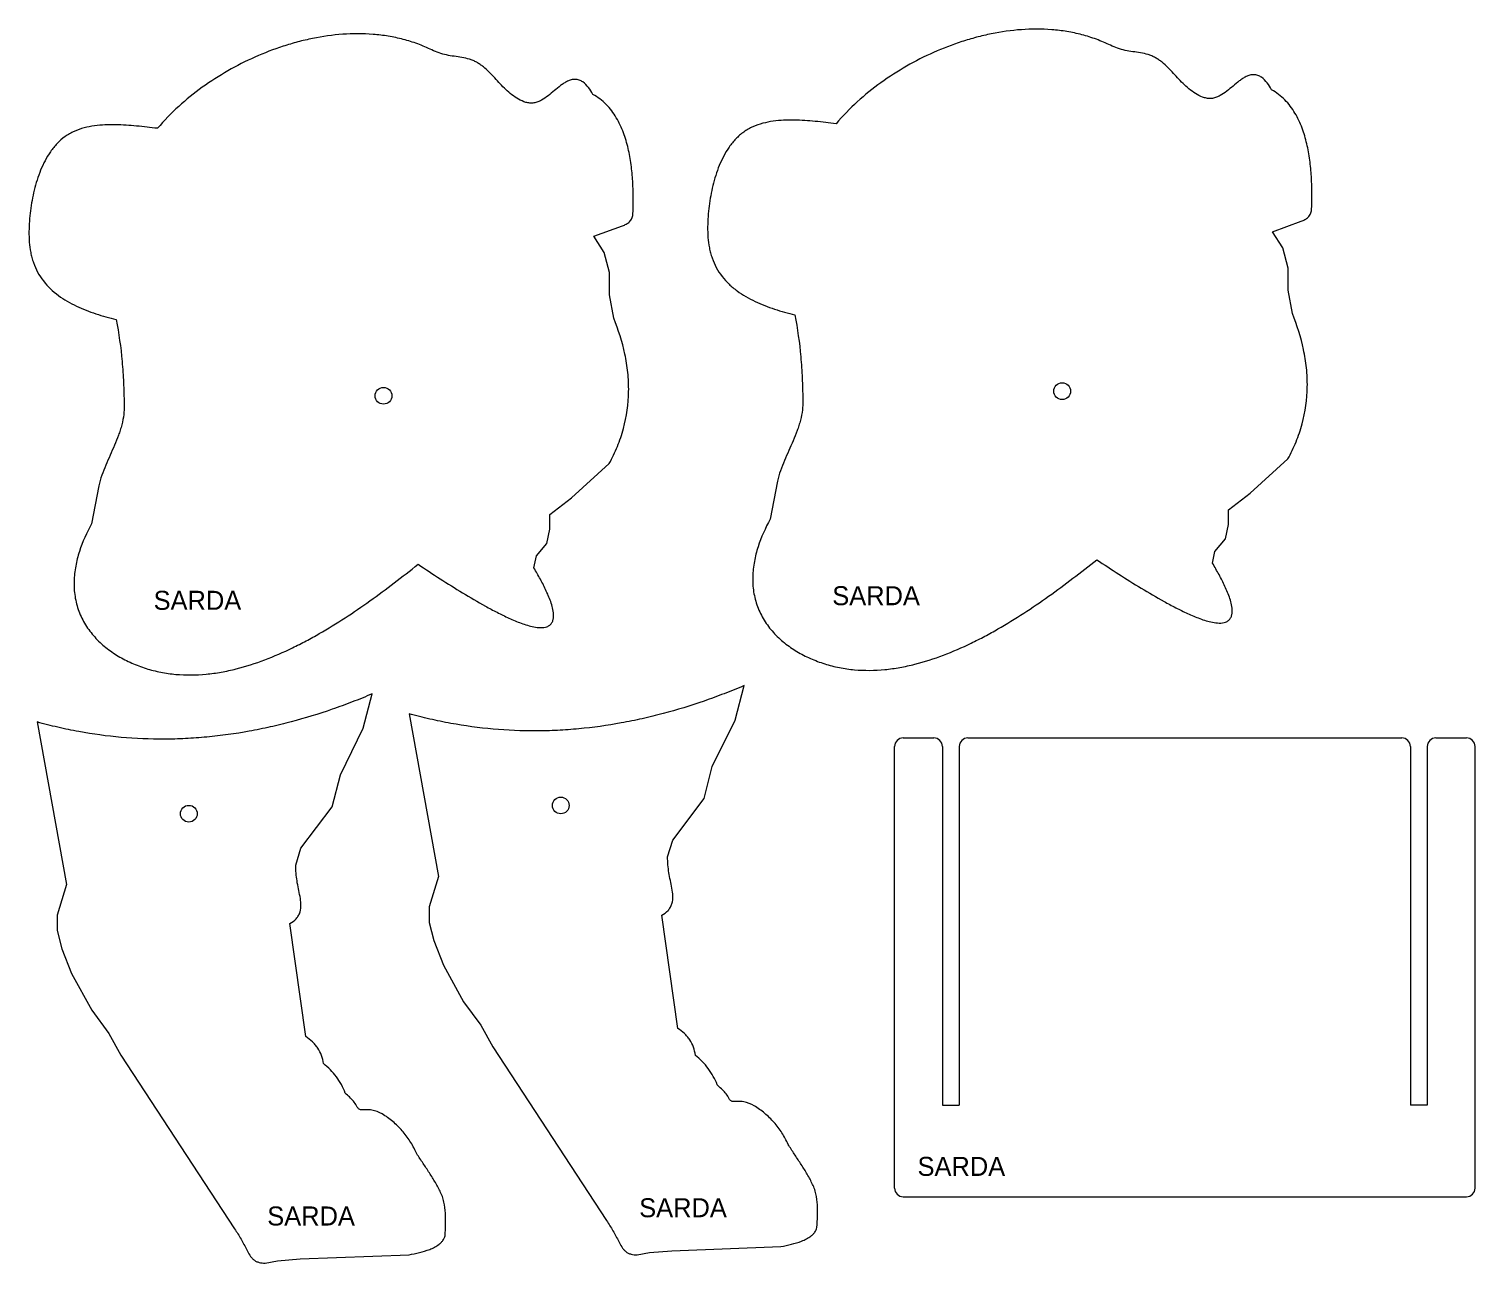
# Model space of a CAD drawing. Header units: inches. Extents: x 0.3 to 24.1, y 0.1 to 8.2.
# Drawn here: x 14.55 to 24.05, y 0.07 to 8.18 of the extents above; entities that cross this region are included whole.
import ezdxf

# ---------------------------------------------------------------- set-up
doc = ezdxf.new("R2010")
doc.units = ezdxf.units.IN
doc.header["$MEASUREMENT"] = 0

msp = doc.modelspace()

# ---------------------------------------------------------------- linework, layer by layer
at = {"color": 1, "linetype": 'Continuous', "lineweight": 5}
for p, q in [((18.2603, 6.8175), (18.4486, 6.886)), ((22.7193, 6.8478), (22.9076, 6.9163)), ((22.7869, 6.7411), (22.7193, 6.8478)), ((18.3279, 6.7108), (18.2603, 6.8175)), ((18.3631, 6.5787), (18.3279, 6.7108)), ((22.8221, 6.6091), (22.7869, 6.7411)), ((18.3631, 6.4332), (18.3631, 6.5787)), ((22.8221, 6.4636), (22.8221, 6.6091)), ((22.8503, 6.3093), (22.8221, 6.4636)), ((18.3913, 6.279), (18.3631, 6.4332)), ((18.113, 5.0989), (18.3616, 5.3251)), ((22.572, 5.1293), (22.8206, 5.3555)), ((15.0074, 5.1793), (14.9603, 4.9287)), ((19.4664, 5.2096), (19.4193, 4.9591)), ((17.971, 4.9906), (18.113, 5.0989)), ((22.43, 5.021), (22.572, 5.1293)), ((17.971, 4.8938), (17.971, 4.9906)), ((22.43, 4.9241), (22.43, 5.021)), ((17.9512, 4.7996), (17.971, 4.8938)), ((22.4102, 4.83), (22.43, 4.9241)), ((17.8828, 4.7176), (17.9512, 4.7996)), ((22.3418, 4.7479), (22.4102, 4.83)), ((17.8665, 4.6396), (17.8828, 4.7176)), ((22.3255, 4.6699), (22.3418, 4.7479)), ((16.7461, 3.5858), (16.8038, 3.8115)), ((19.1899, 3.64), (19.2475, 3.8657)), ((14.6026, 3.627), (14.7959, 2.5586)), ((17.0464, 3.6812), (17.2397, 2.6128)), ((19.0387, 3.3347), (19.1899, 3.64)), ((16.595, 3.2805), (16.7461, 3.5858)), ((20.2936, 3.5223), (20.4936, 3.5223)), ((20.7186, 3.5223), (23.5686, 3.5223)), ((23.7936, 3.5223), (23.9936, 3.5223)), ((20.2366, 0.5653), (20.2366, 3.4653)), ((20.5506, 3.4653), (20.5506, 1.1106)), ((20.6616, 3.4653), (20.6616, 1.1106)), ((23.6256, 3.4653), (23.6256, 1.1106)), ((23.7366, 3.4653), (23.7366, 1.1106)), ((24.0506, 0.5653), (24.0506, 3.4653)), ((18.9848, 3.1235), (19.0387, 3.3347)), ((16.5411, 3.0693), (16.595, 3.2805)), ((16.3359, 2.7973), (16.5411, 3.0693)), ((18.7797, 2.8515), (18.9848, 3.1235)), ((18.7453, 2.7402), (18.7797, 2.8515)), ((16.3016, 2.686), (16.3359, 2.7973)), ((17.2397, 2.6128), (17.1779, 2.4129)), ((14.7959, 2.5586), (14.7342, 2.3587)), ((17.1779, 2.4129), (17.1779, 2.3107)), ((14.7342, 2.3587), (14.7342, 2.2565)), ((16.3687, 1.5604), (16.2636, 2.3036)), ((17.1779, 2.3107), (17.2092, 2.1915)), ((18.8125, 1.6146), (18.7073, 2.3578)), ((14.7342, 2.2565), (14.7655, 2.1373)), ((17.2092, 2.1915), (17.2729, 2.0285)), ((14.7655, 2.1373), (14.8292, 1.9743)), ((17.2729, 2.0285), (17.4052, 1.7884)), ((14.8292, 1.9743), (14.9615, 1.7342)), ((14.9615, 1.7342), (15.0744, 1.5814)), ((17.4052, 1.7884), (17.5181, 1.6356)), ((17.5181, 1.6356), (17.5964, 1.4936)), ((15.0744, 1.5814), (15.1526, 1.4393)), ((15.1526, 1.4393), (15.9004, 0.2975)), ((17.5964, 1.4936), (18.3441, 0.3517)), ((20.5506, 1.1106), (20.6616, 1.1106)), ((23.7366, 1.1106), (23.6256, 1.1106)), ((20.2936, 0.5083), (23.9936, 0.5083)), ((16.1832, 0.0878), (16.33, 0.0998)), ((16.33, 0.0998), (17.0464, 0.1272)), ((18.5449, 0.1272), (18.6269, 0.142)), ((18.6269, 0.142), (18.7738, 0.154)), ((18.7738, 0.154), (19.4901, 0.1814)), ((16.1012, 0.073), (16.1832, 0.0878))]:
    msp.add_line(p, q, dxfattribs=at)
for centre in [(16.8788, 5.77), (21.3378, 5.8004), (15.5994, 3.0245), (18.0431, 3.0787)]:
    msp.add_circle(centre, 0.055, dxfattribs=at)
for centre, start, end in [((20.2936, 3.4653), 90, 180), ((20.4936, 3.4653), 0, 90), ((20.7186, 3.4653), 90, 180), ((23.5686, 3.4653), 0, 90), ((23.7936, 3.4653), 90, 180), ((23.9936, 3.4653), 0, 90), ((20.2936, 0.5653), 180, 270), ((23.9936, 0.5653), 270, 0)]:
    msp.add_arc(centre, 0.057, start, end, dxfattribs=at)
for points, knots in [([(22.7139, 7.7804), (22.7053, 7.7959), (22.6959, 7.8109), (22.6742, 7.8388), (22.6618, 7.852), (22.6398, 7.867), (22.6319, 7.8713), (22.6194, 7.8756), (22.6151, 7.8768), (22.6064, 7.8784), (22.6019, 7.8789), (22.5886, 7.8792), (22.5797, 7.878), (22.5624, 7.8736), (22.5542, 7.8703), (22.5382, 7.8626), (22.5305, 7.8581), (22.5156, 7.8485), (22.5084, 7.8433), (22.4872, 7.8274), (22.4737, 7.816), (22.4466, 7.7932), (22.4331, 7.7818), (22.4051, 7.7603), (22.3906, 7.75), (22.3675, 7.7373), (22.3595, 7.7336), (22.3429, 7.7273), (22.3344, 7.725), (22.317, 7.7224), (22.308, 7.7221), (22.2904, 7.7237), (22.2818, 7.7254), (22.2562, 7.7326), (22.2401, 7.7399), (22.2095, 7.7571), (22.1948, 7.7671), (22.1533, 7.7993), (22.1285, 7.824), (22.0805, 7.875), (22.0573, 7.9013), (22.0201, 7.9382), (22.0072, 7.9501), (21.9868, 7.9665), (21.9798, 7.9718), (21.9653, 7.9817), (21.9577, 7.9865), (21.9423, 7.995), (21.9345, 7.9988), (21.9186, 8.0054), (21.9105, 8.0083), (21.886, 8.0157), (21.8693, 8.0193), (21.8188, 8.0283), (21.7845, 8.032), (21.7345, 8.0425), (21.7182, 8.047), (21.6864, 8.0584), (21.671, 8.0651), (21.6402, 8.0791), (21.6249, 8.0863), (21.5939, 8.0996), (21.5782, 8.1058), (21.531, 8.1232), (21.4992, 8.1331), (21.4347, 8.15), (21.4021, 8.1569), (21.3363, 8.1678), (21.3029, 8.1718), (21.2023, 8.1797), (21.1357, 8.1795), (21.0033, 8.17), (20.9375, 8.1607), (20.8392, 8.1408), (20.8065, 8.1331), (20.7418, 8.116), (20.7099, 8.1065), (20.6151, 8.0757), (20.5533, 8.0518), (20.4323, 7.998), (20.3732, 7.968), (20.2576, 7.9019), (20.2009, 7.8655), (20.0927, 7.7876), (20.041, 7.7459), (19.9426, 7.6565), (19.8961, 7.6089), (19.8528, 7.5574)], [0, 0, 0, 0, 0.015625, 0.015625, 0.03125, 0.03125, 0.039062, 0.039062, 0.042969, 0.042969, 0.046875, 0.046875, 0.054687, 0.054687, 0.0625, 0.0625, 0.070312, 0.070312, 0.078125, 0.078125, 0.09375, 0.09375, 0.109375, 0.109375, 0.125, 0.125, 0.132812, 0.132812, 0.140625, 0.140625, 0.148437, 0.148437, 0.15625, 0.15625, 0.171875, 0.171875, 0.1875, 0.1875, 0.21875, 0.21875, 0.25, 0.25, 0.265625, 0.265625, 0.273437, 0.273437, 0.28125, 0.28125, 0.289062, 0.289062, 0.296875, 0.296875, 0.3125, 0.3125, 0.34375, 0.34375, 0.359375, 0.359375, 0.375, 0.375, 0.390625, 0.390625, 0.40625, 0.40625, 0.4375, 0.4375, 0.46875, 0.46875, 0.5, 0.5, 0.5625, 0.5625, 0.625, 0.625, 0.65625, 0.65625, 0.6875, 0.6875, 0.75, 0.75, 0.8125, 0.8125, 0.875, 0.875, 0.9375, 0.9375, 1, 1, 1, 1]), ([(18.2549, 7.75), (18.2463, 7.7655), (18.2369, 7.7805), (18.2152, 7.8085), (18.2028, 7.8216), (18.1808, 7.8367), (18.1729, 7.8409), (18.1604, 7.8453), (18.1561, 7.8464), (18.1474, 7.8481), (18.1429, 7.8485), (18.1296, 7.8489), (18.1207, 7.8477), (18.1034, 7.8432), (18.0952, 7.84), (18.0792, 7.8323), (18.0715, 7.8278), (18.0566, 7.8181), (18.0494, 7.813), (18.0282, 7.797), (18.0147, 7.7856), (17.9876, 7.7629), (17.9741, 7.7515), (17.9461, 7.7299), (17.9316, 7.7197), (17.9085, 7.707), (17.9005, 7.7032), (17.8839, 7.697), (17.8754, 7.6946), (17.858, 7.692), (17.849, 7.6918), (17.8314, 7.6933), (17.8228, 7.695), (17.7972, 7.7022), (17.7811, 7.7095), (17.7505, 7.7267), (17.7358, 7.7367), (17.6943, 7.769), (17.6695, 7.7936), (17.6215, 7.8446), (17.5983, 7.871), (17.5611, 7.9079), (17.5482, 7.9197), (17.5278, 7.9362), (17.5208, 7.9414), (17.5063, 7.9514), (17.4987, 7.9561), (17.4833, 7.9646), (17.4755, 7.9684), (17.4596, 7.9751), (17.4515, 7.9779), (17.427, 7.9853), (17.4103, 7.9889), (17.3598, 7.9979), (17.3255, 8.0016), (17.2755, 8.0122), (17.2592, 8.0166), (17.2274, 8.028), (17.212, 8.0348), (17.1812, 8.0487), (17.1659, 8.0559), (17.1348, 8.0692), (17.1192, 8.0754), (17.072, 8.0928), (17.0402, 8.1028), (16.9757, 8.1196), (16.9431, 8.1265), (16.8772, 8.1374), (16.8439, 8.1414), (16.7433, 8.1494), (16.6767, 8.1492), (16.5443, 8.1397), (16.4785, 8.1304), (16.3802, 8.1104), (16.3475, 8.1028), (16.2828, 8.0856), (16.2509, 8.0762), (16.1561, 8.0453), (16.0943, 8.0215), (15.9733, 7.9677), (15.9142, 7.9377), (15.7986, 7.8715), (15.7419, 7.8351), (15.6337, 7.7572), (15.582, 7.7155), (15.4836, 7.6262), (15.4371, 7.5785), (15.3938, 7.527)], [0, 0, 0, 0, 0.015625, 0.015625, 0.03125, 0.03125, 0.039062, 0.039062, 0.042969, 0.042969, 0.046875, 0.046875, 0.054687, 0.054687, 0.0625, 0.0625, 0.070312, 0.070312, 0.078125, 0.078125, 0.09375, 0.09375, 0.109375, 0.109375, 0.125, 0.125, 0.132812, 0.132812, 0.140625, 0.140625, 0.148437, 0.148437, 0.15625, 0.15625, 0.171875, 0.171875, 0.1875, 0.1875, 0.21875, 0.21875, 0.25, 0.25, 0.265625, 0.265625, 0.273437, 0.273437, 0.28125, 0.28125, 0.289062, 0.289062, 0.296875, 0.296875, 0.3125, 0.3125, 0.34375, 0.34375, 0.359375, 0.359375, 0.375, 0.375, 0.390625, 0.390625, 0.40625, 0.40625, 0.4375, 0.4375, 0.46875, 0.46875, 0.5, 0.5, 0.5625, 0.5625, 0.625, 0.625, 0.65625, 0.65625, 0.6875, 0.6875, 0.75, 0.75, 0.8125, 0.8125, 0.875, 0.875, 0.9375, 0.9375, 1, 1, 1, 1]), ([(18.5176, 6.9617), (18.5205, 7.0343), (18.5205, 7.1069), (18.5137, 7.2155), (18.5103, 7.2517), (18.5006, 7.3238), (18.4943, 7.3594), (18.4778, 7.4295), (18.4678, 7.464), (18.4488, 7.5146), (18.4418, 7.5312), (18.4263, 7.5641), (18.4177, 7.5804), (18.3895, 7.6277), (18.3677, 7.6568), (18.3292, 7.696), (18.3153, 7.7084), (18.2863, 7.7308), (18.271, 7.7409), (18.2549, 7.75)], [0, 0, 0, 0, 0.25, 0.25, 0.375, 0.375, 0.5, 0.5, 0.625, 0.625, 0.6875, 0.6875, 0.75, 0.75, 0.875, 0.875, 0.9375, 0.9375, 1, 1, 1, 1]), ([(22.9766, 6.992), (22.9795, 7.0647), (22.9795, 7.1372), (22.9727, 7.2458), (22.9693, 7.2821), (22.9596, 7.3541), (22.9533, 7.3897), (22.9368, 7.4598), (22.9268, 7.4943), (22.9078, 7.5449), (22.9008, 7.5616), (22.8853, 7.5945), (22.8767, 7.6108), (22.8485, 7.658), (22.8267, 7.6872), (22.7882, 7.7264), (22.7743, 7.7387), (22.7453, 7.7611), (22.73, 7.7713), (22.7139, 7.7804)], [0, 0, 0, 0, 0.25, 0.25, 0.375, 0.375, 0.5, 0.5, 0.625, 0.625, 0.6875, 0.6875, 0.75, 0.75, 0.875, 0.875, 0.9375, 0.9375, 1, 1, 1, 1]), ([(15.3938, 7.527), (15.3708, 7.5294), (15.3479, 7.5321), (15.302, 7.5372), (15.2791, 7.5397), (15.2102, 7.5463), (15.1642, 7.5496), (15.095, 7.5507), (15.0718, 7.5504), (15.0257, 7.5481), (15.0027, 7.546), (14.9571, 7.5397), (14.9344, 7.5353), (14.8895, 7.5235), (14.8677, 7.516), (14.8362, 7.502), (14.826, 7.4968), (14.8059, 7.4854), (14.796, 7.479), (14.7678, 7.4588), (14.7505, 7.4436), (14.7266, 7.4187), (14.719, 7.41), (14.7044, 7.392), (14.6974, 7.3827), (14.6775, 7.3543), (14.6657, 7.3346), (14.6443, 7.2941), (14.6346, 7.2732), (14.6172, 7.2306), (14.6094, 7.2087), (14.5886, 7.1429), (14.578, 7.0985), (14.5616, 7.0086), (14.5558, 6.9633), (14.5505, 6.8946), (14.5494, 6.8715), (14.5489, 6.8255), (14.5496, 6.8025), (14.5532, 6.7568), (14.5562, 6.7341), (14.5629, 6.7001), (14.5655, 6.6888), (14.5715, 6.6665), (14.5749, 6.6555), (14.5862, 6.6231), (14.5953, 6.6022), (14.6172, 6.5617), (14.6299, 6.5421), (14.658, 6.5058), (14.6733, 6.4888), (14.7065, 6.4571), (14.7244, 6.4423), (14.78, 6.4014), (14.8197, 6.3788), (14.9024, 6.3396), (14.9455, 6.3229), (15.0327, 6.2941), (15.077, 6.2819), (15.1218, 6.2712)], [0, 0, 0, 0, 0.03125, 0.03125, 0.0625, 0.0625, 0.125, 0.125, 0.15625, 0.15625, 0.1875, 0.1875, 0.21875, 0.21875, 0.25, 0.25, 0.265625, 0.265625, 0.28125, 0.28125, 0.3125, 0.3125, 0.328125, 0.328125, 0.34375, 0.34375, 0.375, 0.375, 0.40625, 0.40625, 0.4375, 0.4375, 0.5, 0.5, 0.5625, 0.5625, 0.59375, 0.59375, 0.625, 0.625, 0.65625, 0.65625, 0.671875, 0.671875, 0.6875, 0.6875, 0.71875, 0.71875, 0.75, 0.75, 0.78125, 0.78125, 0.8125, 0.8125, 0.875, 0.875, 0.9375, 0.9375, 1, 1, 1, 1]), ([(19.8528, 7.5574), (19.8298, 7.5598), (19.8069, 7.5624), (19.761, 7.5676), (19.7381, 7.5701), (19.6692, 7.5767), (19.6233, 7.5799), (19.554, 7.581), (19.5308, 7.5807), (19.4847, 7.5784), (19.4617, 7.5764), (19.4161, 7.57), (19.3934, 7.5657), (19.3485, 7.5538), (19.3267, 7.5464), (19.2952, 7.5323), (19.285, 7.5272), (19.2649, 7.5157), (19.255, 7.5094), (19.2268, 7.4891), (19.2095, 7.4739), (19.1856, 7.449), (19.178, 7.4403), (19.1634, 7.4224), (19.1564, 7.4131), (19.1365, 7.3847), (19.1247, 7.365), (19.1033, 7.3245), (19.0936, 7.3036), (19.0762, 7.261), (19.0684, 7.2391), (19.0476, 7.1733), (19.037, 7.1288), (19.0206, 7.039), (19.0148, 6.9936), (19.0095, 6.925), (19.0084, 6.9019), (19.0079, 6.8558), (19.0086, 6.8329), (19.0122, 6.7872), (19.0152, 6.7644), (19.0219, 6.7305), (19.0245, 6.7191), (19.0305, 6.6969), (19.0339, 6.6859), (19.0452, 6.6535), (19.0543, 6.6325), (19.0762, 6.592), (19.0889, 6.5725), (19.117, 6.5361), (19.1323, 6.5192), (19.1655, 6.4875), (19.1834, 6.4726), (19.239, 6.4318), (19.2787, 6.4092), (19.3614, 6.3699), (19.4045, 6.3533), (19.4917, 6.3245), (19.536, 6.3123), (19.5808, 6.3016)], [0, 0, 0, 0, 0.03125, 0.03125, 0.0625, 0.0625, 0.125, 0.125, 0.15625, 0.15625, 0.1875, 0.1875, 0.21875, 0.21875, 0.25, 0.25, 0.265625, 0.265625, 0.28125, 0.28125, 0.3125, 0.3125, 0.328125, 0.328125, 0.34375, 0.34375, 0.375, 0.375, 0.40625, 0.40625, 0.4375, 0.4375, 0.5, 0.5, 0.5625, 0.5625, 0.59375, 0.59375, 0.625, 0.625, 0.65625, 0.65625, 0.671875, 0.671875, 0.6875, 0.6875, 0.71875, 0.71875, 0.75, 0.75, 0.78125, 0.78125, 0.8125, 0.8125, 0.875, 0.875, 0.9375, 0.9375, 1, 1, 1, 1]), ([(18.4486, 6.886), (18.4572, 6.8891), (18.4654, 6.8928), (18.4809, 6.9017), (18.4883, 6.907), (18.4981, 6.9166), (18.5011, 6.92), (18.5064, 6.9273), (18.5088, 6.9313), (18.5146, 6.9436), (18.5168, 6.9525), (18.5176, 6.9617)], [0, 0, 0, 0, 0.25, 0.25, 0.5, 0.5, 0.625, 0.625, 0.75, 0.75, 1, 1, 1, 1]), ([(22.9076, 6.9163), (22.9162, 6.9195), (22.9244, 6.9232), (22.9399, 6.9321), (22.9473, 6.9373), (22.9571, 6.9469), (22.9601, 6.9503), (22.9654, 6.9577), (22.9678, 6.9616), (22.9736, 6.974), (22.9758, 6.9829), (22.9766, 6.992)], [0, 0, 0, 0, 0.25, 0.25, 0.5, 0.5, 0.625, 0.625, 0.75, 0.75, 1, 1, 1, 1]), ([(15.1218, 6.2712), (15.14, 6.1799), (15.1527, 6.0879), (15.1653, 5.9491), (15.1684, 5.9026), (15.1727, 5.8098), (15.1738, 5.7634), (15.1743, 5.7055), (15.1744, 5.6939), (15.1738, 5.6708), (15.173, 5.6592), (15.1691, 5.6247), (15.1647, 5.6017), (15.1558, 5.5673), (15.1525, 5.5558), (15.1453, 5.5331), (15.1415, 5.5218), (15.1293, 5.4883), (15.1204, 5.4663), (15.0925, 5.4008), (15.0723, 5.3576), (15.0355, 5.2701), (15.0188, 5.2256), (15.0074, 5.1793)], [0, 0, 0, 0, 0.25, 0.25, 0.375, 0.375, 0.5, 0.5, 0.53125, 0.53125, 0.5625, 0.5625, 0.625, 0.625, 0.65625, 0.65625, 0.6875, 0.6875, 0.75, 0.75, 0.875, 0.875, 1, 1, 1, 1]), ([(18.3616, 5.3251), (18.3817, 5.3615), (18.3996, 5.3988), (18.431, 5.4752), (18.4444, 5.5144), (18.4771, 5.6347), (18.4883, 5.716), (18.4897, 5.8189), (18.4894, 5.8395), (18.4875, 5.8809), (18.486, 5.9017), (18.4796, 5.9633), (18.473, 6.0038), (18.4474, 6.124), (18.4225, 6.2022), (18.3913, 6.279)], [0, 0, 0, 0, 0.125, 0.125, 0.25, 0.25, 0.5, 0.5, 0.5625, 0.5625, 0.625, 0.625, 0.75, 0.75, 1, 1, 1, 1]), ([(19.5808, 6.3016), (19.599, 6.2103), (19.6117, 6.1183), (19.6243, 5.9794), (19.6274, 5.9329), (19.6317, 5.8401), (19.6328, 5.7938), (19.6333, 5.7359), (19.6334, 5.7243), (19.6328, 5.7012), (19.632, 5.6896), (19.6281, 5.655), (19.6237, 5.632), (19.6148, 5.5976), (19.6115, 5.5862), (19.6043, 5.5635), (19.6005, 5.5522), (19.5883, 5.5187), (19.5794, 5.4967), (19.5515, 5.4311), (19.5313, 5.388), (19.4946, 5.3004), (19.4778, 5.256), (19.4664, 5.2096)], [0, 0, 0, 0, 0.25, 0.25, 0.375, 0.375, 0.5, 0.5, 0.53125, 0.53125, 0.5625, 0.5625, 0.625, 0.625, 0.65625, 0.65625, 0.6875, 0.6875, 0.75, 0.75, 0.875, 0.875, 1, 1, 1, 1]), ([(22.8206, 5.3555), (22.8407, 5.3919), (22.8586, 5.4291), (22.89, 5.5056), (22.9034, 5.5448), (22.9361, 5.6651), (22.9473, 5.7464), (22.9487, 5.8492), (22.9484, 5.8699), (22.9465, 5.9113), (22.945, 5.932), (22.9386, 5.9937), (22.932, 6.0342), (22.9064, 6.1544), (22.8815, 6.2326), (22.8503, 6.3093)], [0, 0, 0, 0, 0.125, 0.125, 0.25, 0.25, 0.5, 0.5, 0.5625, 0.5625, 0.625, 0.625, 0.75, 0.75, 1, 1, 1, 1]), ([(19.4193, 4.9591), (19.3871, 4.9006), (19.3599, 4.8403), (19.3295, 4.7463), (19.3212, 4.7143), (19.3121, 4.6652), (19.3096, 4.6485), (19.306, 4.6152), (19.3048, 4.5985), (19.3035, 4.5486), (19.3055, 4.5154), (19.3133, 4.4657), (19.3168, 4.4491), (19.3252, 4.4168), (19.3302, 4.401), (19.3475, 4.3543), (19.3621, 4.3244), (19.3975, 4.267), (19.4177, 4.2405), (19.4511, 4.2034), (19.4629, 4.1914), (19.4873, 4.1685), (19.5, 4.1574), (19.5391, 4.126), (19.5665, 4.1072), (19.6234, 4.0732), (19.6529, 4.058), (19.6988, 4.0376), (19.7144, 4.0313), (19.7457, 4.0195), (19.7614, 4.0141), (19.809, 3.9991), (19.8412, 3.9909), (19.8902, 3.9812), (19.9067, 3.9785), (19.9398, 3.9737), (19.9565, 3.9718), (20.0397, 3.9643), (20.106, 3.9651), (20.2053, 3.9747), (20.2385, 3.9794), (20.3043, 3.9911), (20.3367, 3.9981), (20.4331, 4.0223), (20.4959, 4.0426), (20.6194, 4.0894), (20.6801, 4.1159), (20.7699, 4.1594), (20.7995, 4.1745), (20.8582, 4.2056), (20.8872, 4.2217), (21.0307, 4.3041), (21.1411, 4.3767), (21.3565, 4.5298), (21.4614, 4.6105), (21.565, 4.6932)], [0, 0, 0, 0, 0.0625, 0.0625, 0.09375, 0.09375, 0.109375, 0.109375, 0.125, 0.125, 0.15625, 0.15625, 0.171875, 0.171875, 0.1875, 0.1875, 0.21875, 0.21875, 0.25, 0.25, 0.265625, 0.265625, 0.28125, 0.28125, 0.3125, 0.3125, 0.34375, 0.34375, 0.359375, 0.359375, 0.375, 0.375, 0.40625, 0.40625, 0.421875, 0.421875, 0.4375, 0.4375, 0.5, 0.5, 0.53125, 0.53125, 0.5625, 0.5625, 0.625, 0.625, 0.6875, 0.6875, 0.71875, 0.71875, 0.75, 0.75, 0.875, 0.875, 1, 1, 1, 1]), ([(14.9603, 4.9287), (14.9281, 4.8702), (14.9009, 4.81), (14.8705, 4.7159), (14.8622, 4.684), (14.8531, 4.6348), (14.8506, 4.6181), (14.847, 4.5848), (14.8458, 4.5682), (14.8445, 4.5182), (14.8465, 4.485), (14.8543, 4.4353), (14.8578, 4.4188), (14.8662, 4.3865), (14.8712, 4.3706), (14.8885, 4.324), (14.9031, 4.2941), (14.9385, 4.2367), (14.9587, 4.2101), (14.9921, 4.173), (15.0038, 4.1611), (15.0283, 4.1381), (15.041, 4.1271), (15.0801, 4.0957), (15.1075, 4.0769), (15.1644, 4.0428), (15.1939, 4.0276), (15.2398, 4.0073), (15.2554, 4.0009), (15.2867, 3.9891), (15.3024, 3.9837), (15.35, 3.9688), (15.3822, 3.9606), (15.4312, 3.9509), (15.4477, 3.9481), (15.4808, 3.9434), (15.4975, 3.9414), (15.5807, 3.9339), (15.647, 3.9348), (15.7463, 3.9444), (15.7795, 3.949), (15.8453, 3.9607), (15.8777, 3.9678), (15.9741, 3.992), (16.0369, 4.0122), (16.1604, 4.059), (16.2211, 4.0855), (16.3109, 4.129), (16.3405, 4.1441), (16.3992, 4.1753), (16.4282, 4.1913), (16.5717, 4.2737), (16.6821, 4.3463), (16.8975, 4.4995), (17.0024, 4.5802), (17.106, 4.6629)], [0, 0, 0, 0, 0.0625, 0.0625, 0.09375, 0.09375, 0.109375, 0.109375, 0.125, 0.125, 0.15625, 0.15625, 0.171875, 0.171875, 0.1875, 0.1875, 0.21875, 0.21875, 0.25, 0.25, 0.265625, 0.265625, 0.28125, 0.28125, 0.3125, 0.3125, 0.34375, 0.34375, 0.359375, 0.359375, 0.375, 0.375, 0.40625, 0.40625, 0.421875, 0.421875, 0.4375, 0.4375, 0.5, 0.5, 0.53125, 0.53125, 0.5625, 0.5625, 0.625, 0.625, 0.6875, 0.6875, 0.71875, 0.71875, 0.75, 0.75, 0.875, 0.875, 1, 1, 1, 1]), ([(17.106, 4.6629), (17.2022, 4.5985), (17.2993, 4.5355), (17.4476, 4.4456), (17.4974, 4.4163), (17.5734, 4.3743), (17.5989, 4.3607), (17.6505, 4.3342), (17.6766, 4.3215), (17.7293, 4.2974), (17.7559, 4.2861), (17.7968, 4.2711), (17.8105, 4.2664), (17.8384, 4.2581), (17.8524, 4.2544), (17.8809, 4.2489), (17.8953, 4.2469), (17.9242, 4.2464), (17.9391, 4.2479), (17.9595, 4.2557), (17.9659, 4.2592), (17.9772, 4.2685), (17.9819, 4.2741), (17.9892, 4.2867), (17.9917, 4.2937), (17.995, 4.3078), (17.9958, 4.3152), (17.9963, 4.3369), (17.9945, 4.3514), (17.9888, 4.3798), (17.9849, 4.3936), (17.9716, 4.4346), (17.9605, 4.4611), (17.9362, 4.5135), (17.9231, 4.5391), (17.8956, 4.5898), (17.8812, 4.6148), (17.8665, 4.6396)], [0, 0, 0, 0, 0.25, 0.25, 0.375, 0.375, 0.4375, 0.4375, 0.5, 0.5, 0.5625, 0.5625, 0.59375, 0.59375, 0.625, 0.625, 0.65625, 0.65625, 0.6875, 0.6875, 0.703125, 0.703125, 0.71875, 0.71875, 0.734375, 0.734375, 0.75, 0.75, 0.78125, 0.78125, 0.8125, 0.8125, 0.875, 0.875, 0.9375, 0.9375, 1, 1, 1, 1]), ([(21.565, 4.6932), (21.6612, 4.6288), (21.7583, 4.5659), (21.9066, 4.4759), (21.9564, 4.4467), (22.0324, 4.4047), (22.0579, 4.391), (22.1095, 4.3646), (22.1356, 4.3518), (22.1883, 4.3277), (22.215, 4.3164), (22.2558, 4.3014), (22.2695, 4.2967), (22.2974, 4.2884), (22.3114, 4.2848), (22.34, 4.2792), (22.3543, 4.2773), (22.3832, 4.2768), (22.3981, 4.2782), (22.4186, 4.286), (22.4249, 4.2895), (22.4362, 4.2988), (22.4409, 4.3045), (22.4482, 4.3171), (22.4507, 4.324), (22.454, 4.3382), (22.4548, 4.3455), (22.4553, 4.3672), (22.4535, 4.3818), (22.4478, 4.4101), (22.4439, 4.424), (22.4306, 4.4649), (22.4195, 4.4915), (22.3952, 4.5438), (22.3821, 4.5695), (22.3546, 4.6201), (22.3402, 4.6451), (22.3255, 4.6699)], [0, 0, 0, 0, 0.25, 0.25, 0.375, 0.375, 0.4375, 0.4375, 0.5, 0.5, 0.5625, 0.5625, 0.59375, 0.59375, 0.625, 0.625, 0.65625, 0.65625, 0.6875, 0.6875, 0.703125, 0.703125, 0.71875, 0.71875, 0.734375, 0.734375, 0.75, 0.75, 0.78125, 0.78125, 0.8125, 0.8125, 0.875, 0.875, 0.9375, 0.9375, 1, 1, 1, 1]), ([(16.8038, 3.8115), (16.7821, 3.8024), (16.7604, 3.7933), (16.7168, 3.7757), (16.695, 3.7671), (16.6293, 3.7418), (16.5853, 3.7257), (16.4524, 3.6797), (16.3627, 3.6521), (16.2265, 3.6159), (16.1808, 3.6047), (16.0891, 3.5842), (16.0432, 3.5748), (15.9048, 3.5497), (15.8119, 3.5367), (15.6715, 3.5235), (15.6245, 3.5201), (15.5308, 3.5155), (15.4839, 3.5142), (15.3433, 3.5137), (15.2495, 3.5176), (15.0621, 3.5342), (14.9691, 3.5469), (14.8308, 3.5722), (14.7619, 3.5865), (14.6935, 3.6031), (14.648, 3.6147), (14.6253, 3.6208), (14.6026, 3.627)], [0, 0, 0, 0, 0.03125, 0.03125, 0.0625, 0.0625, 0.125, 0.125, 0.25, 0.25, 0.3125, 0.3125, 0.375, 0.375, 0.5, 0.5, 0.5625, 0.5625, 0.625, 0.625, 0.75, 0.75, 0.875, 0.875, 0.9375, 0.96875, 0.96875, 1, 1, 1, 1]), ([(19.2475, 3.8657), (19.2258, 3.8566), (19.2041, 3.8476), (19.1606, 3.83), (19.1387, 3.8213), (19.0731, 3.796), (19.029, 3.7799), (18.8961, 3.7339), (18.8064, 3.7063), (18.6702, 3.6701), (18.6245, 3.6589), (18.5329, 3.6384), (18.4869, 3.629), (18.3485, 3.6039), (18.2556, 3.5909), (18.1152, 3.5777), (18.0683, 3.5743), (17.9745, 3.5697), (17.9276, 3.5684), (17.787, 3.5679), (17.6933, 3.5718), (17.5059, 3.5884), (17.4128, 3.6011), (17.2745, 3.6264), (17.2057, 3.6407), (17.1373, 3.6573), (17.0918, 3.6689), (17.0691, 3.675), (17.0464, 3.6812)], [0, 0, 0, 0, 0.03125, 0.03125, 0.0625, 0.0625, 0.125, 0.125, 0.25, 0.25, 0.3125, 0.3125, 0.375, 0.375, 0.5, 0.5, 0.5625, 0.5625, 0.625, 0.625, 0.75, 0.75, 0.875, 0.875, 0.9375, 0.96875, 0.96875, 1, 1, 1, 1]), ([(16.2636, 2.3036), (16.2788, 2.3119), (16.2927, 2.3219), (16.3104, 2.3411), (16.3155, 2.348), (16.3241, 2.3628), (16.3277, 2.3709), (16.3354, 2.3955), (16.3371, 2.413), (16.336, 2.4473), (16.3334, 2.4643), (16.327, 2.4982), (16.3233, 2.5151), (16.3162, 2.5489), (16.313, 2.5658), (16.3049, 2.6169), (16.3018, 2.6513), (16.3016, 2.686)], [0, 0, 0, 0, 0.125, 0.125, 0.1875, 0.1875, 0.25, 0.25, 0.375, 0.375, 0.5, 0.5, 0.625, 0.625, 0.75, 0.75, 1, 1, 1, 1]), ([(18.7073, 2.3578), (18.7225, 2.3661), (18.7365, 2.3761), (18.7541, 2.3953), (18.7592, 2.4022), (18.7679, 2.417), (18.7714, 2.4251), (18.7792, 2.4497), (18.7808, 2.4672), (18.7797, 2.5015), (18.7771, 2.5185), (18.7708, 2.5524), (18.767, 2.5693), (18.76, 2.6031), (18.7567, 2.62), (18.7486, 2.6711), (18.7456, 2.7055), (18.7453, 2.7402)], [0, 0, 0, 0, 0.125, 0.125, 0.1875, 0.1875, 0.25, 0.25, 0.375, 0.375, 0.5, 0.5, 0.625, 0.625, 0.75, 0.75, 1, 1, 1, 1]), ([(16.4838, 1.3829), (16.4816, 1.4011), (16.4776, 1.4189), (16.4652, 1.4535), (16.457, 1.4697), (16.4419, 1.4924), (16.4364, 1.4997), (16.4246, 1.5137), (16.4183, 1.5203), (16.3986, 1.5391), (16.3841, 1.5503), (16.3687, 1.5604)], [0, 0, 0, 0, 0.25, 0.25, 0.5, 0.5, 0.625, 0.625, 0.75, 0.75, 1, 1, 1, 1]), ([(18.9275, 1.4371), (18.9253, 1.4553), (18.9213, 1.4731), (18.9089, 1.5077), (18.9007, 1.5239), (18.8857, 1.5466), (18.8801, 1.5539), (18.8683, 1.5679), (18.862, 1.5745), (18.8423, 1.5933), (18.8278, 1.6045), (18.8125, 1.6146)], [0, 0, 0, 0, 0.25, 0.25, 0.5, 0.5, 0.625, 0.625, 0.75, 0.75, 1, 1, 1, 1]), ([(19.0715, 1.2439), (19.0562, 1.2817), (19.0367, 1.3177), (19.0005, 1.3669), (18.9873, 1.3824), (18.9589, 1.4113), (18.9437, 1.4247), (18.9275, 1.4371)], [0, 0, 0, 0, 0.5, 0.5, 0.75, 0.75, 1, 1, 1, 1]), ([(16.6277, 1.1897), (16.6125, 1.2275), (16.593, 1.2635), (16.5567, 1.3127), (16.5435, 1.3282), (16.5152, 1.3571), (16.5, 1.3705), (16.4838, 1.3829)], [0, 0, 0, 0, 0.5, 0.5, 0.75, 0.75, 1, 1, 1, 1]), ([(19.3143, 1.1065), (19.2924, 1.1183), (19.2696, 1.1274), (19.2391, 1.1328), (19.2329, 1.1335), (19.2204, 1.1344), (19.2142, 1.1345), (19.2017, 1.1342), (19.1954, 1.1338), (19.1861, 1.1335), (19.183, 1.1334), (19.1767, 1.1335), (19.1736, 1.1338), (19.1675, 1.1351), (19.1645, 1.1362), (19.1593, 1.1396), (19.157, 1.1418), (19.1512, 1.149), (19.1485, 1.1547), (19.1394, 1.1711), (19.1323, 1.1812), (19.1162, 1.2001), (19.1073, 1.209), (19.0894, 1.2265), (19.0803, 1.2351), (19.0715, 1.2439)], [0, 0, 0, 0, 0.25, 0.25, 0.3125, 0.3125, 0.375, 0.375, 0.4375, 0.4375, 0.46875, 0.46875, 0.5, 0.5, 0.53125, 0.53125, 0.5625, 0.5625, 0.625, 0.625, 0.75, 0.75, 0.875, 0.875, 1, 1, 1, 1]), ([(16.8705, 1.0523), (16.8486, 1.0641), (16.8259, 1.0732), (16.7954, 1.0785), (16.7892, 1.0793), (16.7767, 1.0802), (16.7704, 1.0803), (16.7579, 1.08), (16.7517, 1.0796), (16.7423, 1.0793), (16.7392, 1.0792), (16.733, 1.0793), (16.7298, 1.0796), (16.7238, 1.0809), (16.7208, 1.082), (16.7156, 1.0853), (16.7133, 1.0876), (16.7074, 1.0948), (16.7048, 1.1005), (16.6957, 1.1169), (16.6885, 1.127), (16.6724, 1.1459), (16.6636, 1.1548), (16.6457, 1.1723), (16.6366, 1.1809), (16.6277, 1.1897)], [0, 0, 0, 0, 0.25, 0.25, 0.3125, 0.3125, 0.375, 0.375, 0.4375, 0.4375, 0.46875, 0.46875, 0.5, 0.5, 0.53125, 0.53125, 0.5625, 0.5625, 0.625, 0.625, 0.75, 0.75, 0.875, 0.875, 1, 1, 1, 1]), ([(17.0929, 0.7979), (17.0814, 0.8243), (17.068, 0.8496), (17.0373, 0.898), (17.02, 0.9209), (16.982, 0.9638), (16.9614, 0.9837), (16.9178, 1.0202), (16.8947, 1.0369), (16.8705, 1.0523)], [0, 0, 0, 0, 0.25, 0.25, 0.5, 0.5, 0.75, 0.75, 1, 1, 1, 1]), ([(19.5366, 0.8521), (19.5252, 0.8785), (19.5118, 0.9038), (19.481, 0.9522), (19.4638, 0.9751), (19.4258, 1.018), (19.4052, 1.0379), (19.3616, 1.0744), (19.3385, 1.0911), (19.3143, 1.1065)], [0, 0, 0, 0, 0.25, 0.25, 0.5, 0.5, 0.75, 0.75, 1, 1, 1, 1]), ([(17.2831, 0.2526), (17.2843, 0.2772), (17.2857, 0.3019), (17.2869, 0.3512), (17.2868, 0.3758), (17.284, 0.4249), (17.2814, 0.4493), (17.2747, 0.4797), (17.2731, 0.4858), (17.2696, 0.4979), (17.2676, 0.5039), (17.2608, 0.5215), (17.2553, 0.5327), (17.239, 0.5663), (17.2272, 0.5882), (17.202, 0.631), (17.1886, 0.652), (17.1614, 0.6938), (17.1476, 0.7145), (17.1201, 0.7561), (17.1064, 0.777), (17.0929, 0.7979)], [0, 0, 0, 0, 0.125, 0.125, 0.25, 0.25, 0.375, 0.375, 0.40625, 0.40625, 0.4375, 0.4375, 0.5, 0.5, 0.625, 0.625, 0.75, 0.75, 0.875, 0.875, 1, 1, 1, 1]), ([(19.7268, 0.3068), (19.7281, 0.3314), (19.7295, 0.3561), (19.7306, 0.4054), (19.7305, 0.43), (19.7277, 0.4791), (19.7251, 0.5035), (19.7184, 0.5339), (19.7169, 0.54), (19.7133, 0.5521), (19.7113, 0.5581), (19.7045, 0.5757), (19.6991, 0.5869), (19.6827, 0.6205), (19.6709, 0.6424), (19.6457, 0.6852), (19.6324, 0.7062), (19.6051, 0.748), (19.5913, 0.7688), (19.5638, 0.8104), (19.5501, 0.8312), (19.5366, 0.8521)], [0, 0, 0, 0, 0.125, 0.125, 0.25, 0.25, 0.375, 0.375, 0.40625, 0.40625, 0.4375, 0.4375, 0.5, 0.5, 0.625, 0.625, 0.75, 0.75, 0.875, 0.875, 1, 1, 1, 1]), ([(15.9004, 0.2975), (15.9154, 0.2755), (15.9294, 0.2528), (15.9492, 0.2182), (15.9557, 0.2065), (15.9682, 0.183), (15.9743, 0.1711), (15.9865, 0.1474), (15.9928, 0.1356), (16.0038, 0.119), (16.0077, 0.1136), (16.0164, 0.1036), (16.0212, 0.0988), (16.0314, 0.0904), (16.037, 0.0868), (16.0488, 0.0807), (16.0551, 0.0783), (16.0679, 0.0748), (16.0745, 0.0737), (16.0878, 0.0726), (16.0945, 0.0726), (16.1012, 0.073)], [0, 0, 0, 0, 0.25, 0.25, 0.375, 0.375, 0.5, 0.5, 0.625, 0.625, 0.6875, 0.6875, 0.75, 0.75, 0.8125, 0.8125, 0.875, 0.875, 0.9375, 0.9375, 1, 1, 1, 1]), ([(18.3441, 0.3517), (18.3592, 0.3297), (18.3731, 0.307), (18.393, 0.2724), (18.3994, 0.2607), (18.412, 0.2372), (18.4181, 0.2253), (18.4302, 0.2016), (18.4365, 0.1898), (18.4475, 0.1732), (18.4514, 0.1678), (18.4601, 0.1578), (18.4649, 0.153), (18.4752, 0.1446), (18.4807, 0.141), (18.4926, 0.1349), (18.4989, 0.1325), (18.5116, 0.1291), (18.5182, 0.1279), (18.5316, 0.1268), (18.5382, 0.1268), (18.5449, 0.1272)], [0, 0, 0, 0, 0.25, 0.25, 0.375, 0.375, 0.5, 0.5, 0.625, 0.625, 0.6875, 0.6875, 0.75, 0.75, 0.8125, 0.8125, 0.875, 0.875, 0.9375, 0.9375, 1, 1, 1, 1]), ([(19.4901, 0.1814), (19.5131, 0.1857), (19.5361, 0.1902), (19.5814, 0.2015), (19.604, 0.2082), (19.6367, 0.2211), (19.6473, 0.2258), (19.668, 0.2367), (19.6781, 0.2429), (19.692, 0.2536), (19.6965, 0.2575), (19.7048, 0.2657), (19.7087, 0.2702), (19.7157, 0.2796), (19.7187, 0.2846), (19.7237, 0.2953), (19.7255, 0.301), (19.7268, 0.3068)], [0, 0, 0, 0, 0.25, 0.25, 0.5, 0.5, 0.625, 0.625, 0.75, 0.75, 0.8125, 0.8125, 0.875, 0.875, 0.9375, 0.9375, 1, 1, 1, 1]), ([(17.0464, 0.1272), (17.0694, 0.1315), (17.0924, 0.136), (17.1377, 0.1473), (17.1602, 0.154), (17.1929, 0.1669), (17.2036, 0.1716), (17.2243, 0.1825), (17.2344, 0.1887), (17.2483, 0.1994), (17.2527, 0.2033), (17.2611, 0.2115), (17.265, 0.216), (17.2719, 0.2254), (17.2749, 0.2304), (17.2799, 0.2411), (17.2818, 0.2468), (17.2831, 0.2526)], [0, 0, 0, 0, 0.25, 0.25, 0.5, 0.5, 0.625, 0.625, 0.75, 0.75, 0.8125, 0.8125, 0.875, 0.875, 0.9375, 0.9375, 1, 1, 1, 1])]:
    msp.add_open_spline(points, degree=3, knots=knots, dxfattribs=at)

# ---------------------------------------------------------------- texts
at = {"color": 2, "lineweight": 5, "char_height": 0.125, "attachment_point": 1}
for insert, width in [((15.3681, 4.4888), 0.800199), ((19.8271, 4.5191), 0.800199), ((20.3873, 0.7703), 0.792413), ((18.5585, 0.4986), 0.737377), ((16.1148, 0.4444), 0.737377)]:
    msp.add_mtext('{SARDA}', dxfattribs=dict(at, insert=insert, width=width))

doc.saveas('drawing.dxf')
